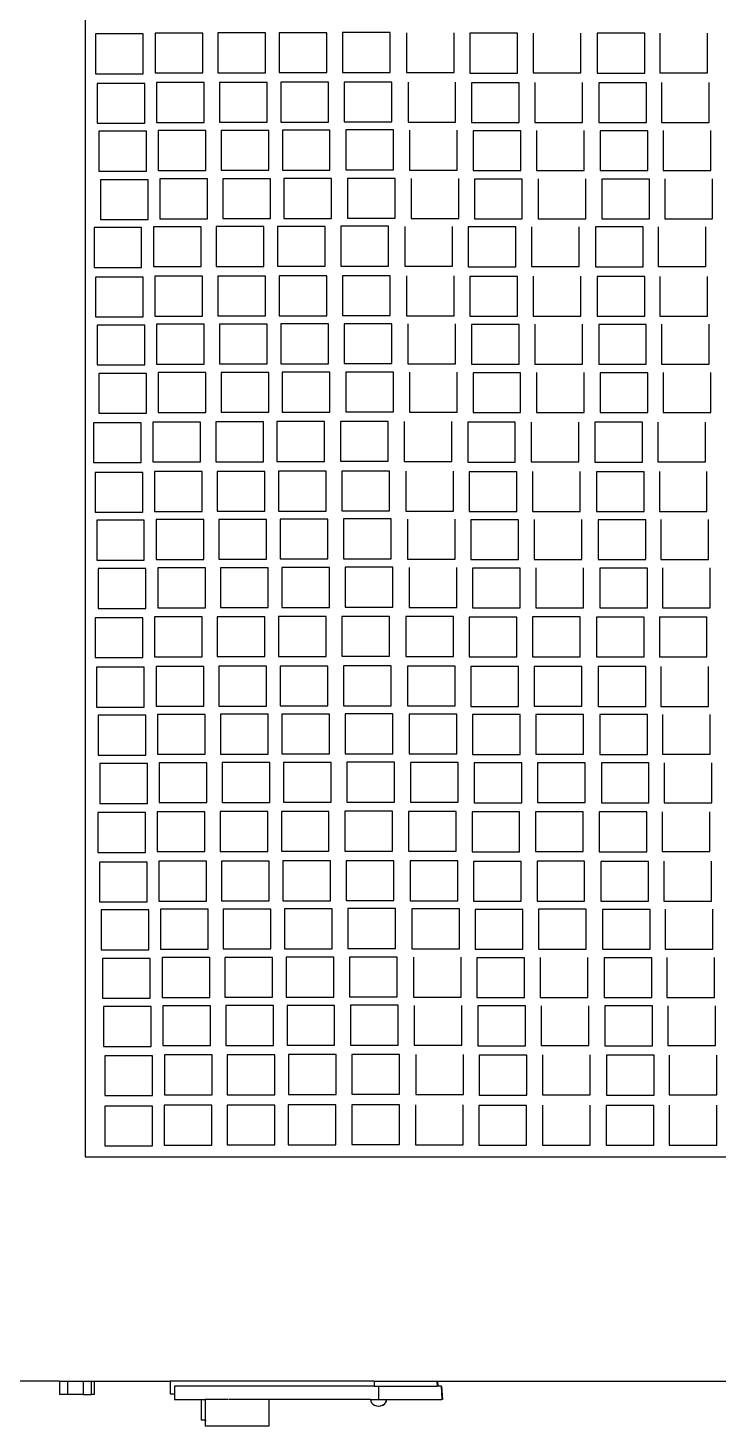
# Model space of a CAD drawing. Header units: inches. Extents: x 0.9 to 36.3, y 0.7 to 23.3.
# Drawn here: x 31.0021 to 31.0927, y 8.4751 to 8.6586 of the extents above; entities that cross this region are included whole.
import ezdxf

# ---------------------------------------------------------------- set-up
doc = ezdxf.new("R2010")
doc.units = ezdxf.units.IN
doc.layers.add('DG set', color=18, linetype='Continuous', lineweight=15)
doc.layers.add('Edges', color=7, linetype='Continuous')
doc.layers.get('DG set').off()

# ---------------------------------------------------------------- blocks, each defined once
blk = doc.blocks.new('Diesel Generator pl')
at = {"layer": 'Edges'}
for p, q in [((5.16378, 1.89511), (5.16378, 0.53221)), ((5.20428, 1.18364), (5.20428, 1.16054)), ((5.23188, 1.18364), (5.20428, 1.18364)), ((5.23188, 1.16054), (5.23188, 1.18364)), ((5.26828, 1.18372), (5.24068, 1.18372)), ((5.24068, 1.18372), (5.24068, 1.16062)), ((5.26828, 1.16062), (5.26828, 1.18372)), ((5.30378, 1.18385), (5.27618, 1.18385)), ((5.27618, 1.18385), (5.27618, 1.16075)), ((5.30378, 1.16075), (5.30378, 1.18385)), ((5.31291, 1.18396), (5.31291, 1.16086)), ((5.34051, 1.18396), (5.31291, 1.18396)), ((5.34051, 1.16086), (5.34051, 1.18396)), ((5.34992, 1.18384), (5.34992, 1.16074)), ((5.37752, 1.16074), (5.37752, 1.18384)), ((5.41425, 1.18353), (5.38665, 1.18353)), ((5.38665, 1.18353), (5.38665, 1.16043)), ((5.41425, 1.16043), (5.41425, 1.18353)), ((5.42339, 1.18364), (5.42339, 1.16054)), ((5.45099, 1.16054), (5.45099, 1.18364)), ((5.4604, 1.18353), (5.4604, 1.16043)), ((5.488, 1.18353), (5.4604, 1.18353)), ((5.488, 1.16043), (5.488, 1.18353)), ((5.4968, 1.1836), (5.4968, 1.1605)), ((5.5244, 1.1605), (5.5244, 1.1836)), ((5.16986, 1.18319), (5.16986, 1.16009)), ((5.19746, 1.18319), (5.16986, 1.18319)), ((5.19746, 1.16009), (5.19746, 1.18319)), ((5.16986, 1.16009), (5.19746, 1.16009)), ((5.20428, 1.16054), (5.23188, 1.16054)), ((5.24068, 1.16062), (5.26828, 1.16062)), ((5.27618, 1.16075), (5.30378, 1.16075)), ((5.31291, 1.16086), (5.34051, 1.16086)), ((5.34992, 1.16074), (5.37752, 1.16074)), ((5.38665, 1.16043), (5.41425, 1.16043)), ((5.42339, 1.16054), (5.45099, 1.16054)), ((5.4604, 1.16043), (5.488, 1.16043)), ((5.4968, 1.1605), (5.5244, 1.1605)), ((5.17078, 1.15446), (5.17078, 1.13136)), ((5.19838, 1.15446), (5.17078, 1.15446)), ((5.19838, 1.13136), (5.19838, 1.15446)), ((5.2328, 1.15492), (5.2052, 1.15492)), ((5.2052, 1.15492), (5.2052, 1.13182)), ((5.2328, 1.13182), (5.2328, 1.15492)), ((5.2692, 1.155), (5.2416, 1.155)), ((5.2416, 1.155), (5.2416, 1.1319)), ((5.2692, 1.1319), (5.2692, 1.155)), ((5.27709, 1.15512), (5.27709, 1.13202)), ((5.30469, 1.15512), (5.27709, 1.15512)), ((5.30469, 1.13202), (5.30469, 1.15512)), ((5.34143, 1.15524), (5.31383, 1.15524)), ((5.31383, 1.15524), (5.31383, 1.13214)), ((5.34143, 1.13214), (5.34143, 1.15524)), ((5.35084, 1.15512), (5.35084, 1.13202)), ((5.37844, 1.13202), (5.37844, 1.15512)), ((5.41517, 1.15481), (5.38757, 1.15481)), ((5.38757, 1.15481), (5.38757, 1.13171)), ((5.41517, 1.13171), (5.41517, 1.15481)), ((5.42431, 1.15492), (5.42431, 1.13182)), ((5.45191, 1.13182), (5.45191, 1.15492)), ((5.48892, 1.1548), (5.46132, 1.1548)), ((5.46132, 1.1548), (5.46132, 1.1317)), ((5.48892, 1.1317), (5.48892, 1.1548)), ((5.49772, 1.15488), (5.49772, 1.13178)), ((5.52532, 1.13178), (5.52532, 1.15488)), ((5.17078, 1.13136), (5.19838, 1.13136)), ((5.17172, 1.12667), (5.17172, 1.10357)), ((5.19932, 1.12667), (5.17172, 1.12667)), ((5.19932, 1.10357), (5.19932, 1.12667)), ((5.2052, 1.13182), (5.2328, 1.13182)), ((5.23373, 1.12713), (5.20613, 1.12713)), ((5.20613, 1.12713), (5.20613, 1.10403)), ((5.23373, 1.10403), (5.23373, 1.12713)), ((5.2416, 1.1319), (5.2692, 1.1319)), ((5.24254, 1.1272), (5.24254, 1.1041)), ((5.27014, 1.1272), (5.24254, 1.1272)), ((5.27014, 1.1041), (5.27014, 1.1272)), ((5.27709, 1.13202), (5.30469, 1.13202)), ((5.30563, 1.12733), (5.27803, 1.12733)), ((5.27803, 1.12733), (5.27803, 1.10423)), ((5.30563, 1.10423), (5.30563, 1.12733)), ((5.31383, 1.13214), (5.34143, 1.13214)), ((5.34237, 1.12744), (5.31477, 1.12744)), ((5.31477, 1.12744), (5.31477, 1.10434)), ((5.34237, 1.10434), (5.34237, 1.12744)), ((5.35084, 1.13202), (5.37844, 1.13202)), ((5.35177, 1.12732), (5.35177, 1.10422)), ((5.37937, 1.10422), (5.37937, 1.12732)), ((5.38757, 1.13171), (5.41517, 1.13171)), ((5.41611, 1.12702), (5.38851, 1.12702)), ((5.38851, 1.12702), (5.38851, 1.10392)), ((5.41611, 1.10392), (5.41611, 1.12702)), ((5.42431, 1.13182), (5.45191, 1.13182)), ((5.42524, 1.12713), (5.42524, 1.10403)), ((5.45284, 1.10403), (5.45284, 1.12713)), ((5.46132, 1.1317), (5.48892, 1.1317)), ((5.48985, 1.12701), (5.46225, 1.12701)), ((5.46225, 1.12701), (5.46225, 1.10391)), ((5.48985, 1.10391), (5.48985, 1.12701)), ((5.49772, 1.13178), (5.52532, 1.13178)), ((5.49865, 1.12709), (5.49865, 1.10399)), ((5.52625, 1.10399), (5.52625, 1.12709)), ((5.17172, 1.10357), (5.19932, 1.10357)), ((5.20613, 1.10403), (5.23373, 1.10403)), ((5.24254, 1.1041), (5.27014, 1.1041)), ((5.27803, 1.10423), (5.30563, 1.10423)), ((5.31477, 1.10434), (5.34237, 1.10434)), ((5.35177, 1.10422), (5.37937, 1.10422)), ((5.38851, 1.10392), (5.41611, 1.10392)), ((5.42524, 1.10403), (5.45284, 1.10403)), ((5.46225, 1.10391), (5.48985, 1.10391)), ((5.49865, 1.10399), (5.52625, 1.10399)), ((5.20026, 1.09863), (5.17266, 1.09863)), ((5.17266, 1.09863), (5.17266, 1.07553)), ((5.20026, 1.07553), (5.20026, 1.09863)), ((5.20708, 1.09908), (5.20708, 1.07598)), ((5.23468, 1.09908), (5.20708, 1.09908)), ((5.23468, 1.07598), (5.23468, 1.09908)), ((5.24348, 1.09916), (5.24348, 1.07606)), ((5.27108, 1.09916), (5.24348, 1.09916)), ((5.27108, 1.07606), (5.27108, 1.09916)), ((5.30657, 1.09929), (5.27897, 1.09929)), ((5.27897, 1.09929), (5.27897, 1.07619)), ((5.30657, 1.07619), (5.30657, 1.09929)), ((5.31571, 1.0994), (5.31571, 1.0763)), ((5.34331, 1.0994), (5.31571, 1.0994)), ((5.34331, 1.0763), (5.34331, 1.0994)), ((5.35272, 1.09928), (5.35272, 1.07618)), ((5.38032, 1.07618), (5.38032, 1.09928)), ((5.38945, 1.09897), (5.38945, 1.07587)), ((5.41705, 1.09897), (5.38945, 1.09897)), ((5.41705, 1.07587), (5.41705, 1.09897)), ((5.42619, 1.09908), (5.42619, 1.07598)), ((5.45379, 1.07598), (5.45379, 1.09908)), ((5.4632, 1.09897), (5.4632, 1.07587)), ((5.4908, 1.09897), (5.4632, 1.09897)), ((5.4908, 1.07587), (5.4908, 1.09897)), ((5.4996, 1.09904), (5.4996, 1.07594)), ((5.5272, 1.07594), (5.5272, 1.09904)), ((5.16892, 1.07092), (5.16892, 1.04782)), ((5.19652, 1.07092), (5.16892, 1.07092)), ((5.17266, 1.07553), (5.20026, 1.07553)), ((5.19652, 1.04782), (5.19652, 1.07092)), ((5.20333, 1.07138), (5.20333, 1.04828)), ((5.23093, 1.07138), (5.20333, 1.07138)), ((5.20708, 1.07598), (5.23468, 1.07598)), ((5.23093, 1.04828), (5.23093, 1.07138)), ((5.26734, 1.07145), (5.23974, 1.07145)), ((5.23974, 1.07145), (5.23974, 1.04835)), ((5.24348, 1.07606), (5.27108, 1.07606)), ((5.26734, 1.04835), (5.26734, 1.07145)), ((5.30283, 1.07158), (5.27523, 1.07158)), ((5.27523, 1.07158), (5.27523, 1.04848)), ((5.27897, 1.07619), (5.30657, 1.07619)), ((5.30283, 1.04848), (5.30283, 1.07158)), ((5.31196, 1.07169), (5.31196, 1.04859)), ((5.33956, 1.07169), (5.31196, 1.07169)), ((5.31571, 1.0763), (5.34331, 1.0763)), ((5.33956, 1.04859), (5.33956, 1.07169)), ((5.34897, 1.07157), (5.34897, 1.04847)), ((5.35272, 1.07618), (5.38032, 1.07618)), ((5.37657, 1.04847), (5.37657, 1.07157)), ((5.41331, 1.07127), (5.38571, 1.07127)), ((5.38571, 1.07127), (5.38571, 1.04817)), ((5.38945, 1.07587), (5.41705, 1.07587)), ((5.41331, 1.04817), (5.41331, 1.07127)), ((5.42244, 1.07138), (5.42244, 1.04828)), ((5.42619, 1.07598), (5.45379, 1.07598)), ((5.45004, 1.04828), (5.45004, 1.07138)), ((5.45945, 1.07126), (5.45945, 1.04816)), ((5.48705, 1.07126), (5.45945, 1.07126)), ((5.4632, 1.07587), (5.4908, 1.07587)), ((5.48705, 1.04816), (5.48705, 1.07126)), ((5.49585, 1.07134), (5.49585, 1.04824)), ((5.4996, 1.07594), (5.5272, 1.07594)), ((5.52345, 1.04824), (5.52345, 1.07134)), ((5.16892, 1.04782), (5.19652, 1.04782)), ((5.20333, 1.04828), (5.23093, 1.04828)), ((5.23974, 1.04835), (5.26734, 1.04835)), ((5.27523, 1.04848), (5.30283, 1.04848)), ((5.31196, 1.04859), (5.33956, 1.04859)), ((5.34897, 1.04847), (5.37657, 1.04847)), ((5.38571, 1.04817), (5.41331, 1.04817)), ((5.42244, 1.04828), (5.45004, 1.04828)), ((5.45945, 1.04816), (5.48705, 1.04816)), ((5.49585, 1.04824), (5.52345, 1.04824)), ((5.16983, 1.0422), (5.16983, 1.0191)), ((5.19743, 1.0422), (5.16983, 1.0422)), ((5.19743, 1.0191), (5.19743, 1.0422)), ((5.20425, 1.04265), (5.20425, 1.01955)), ((5.23185, 1.04265), (5.20425, 1.04265)), ((5.23185, 1.01955), (5.23185, 1.04265)), ((5.26825, 1.04273), (5.24065, 1.04273)), ((5.24065, 1.04273), (5.24065, 1.01963)), ((5.26825, 1.01963), (5.26825, 1.04273)), ((5.27615, 1.04286), (5.27615, 1.01976)), ((5.30375, 1.04286), (5.27615, 1.04286)), ((5.30375, 1.01976), (5.30375, 1.04286)), ((5.34048, 1.04297), (5.31288, 1.04297)), ((5.31288, 1.04297), (5.31288, 1.01987)), ((5.34048, 1.01987), (5.34048, 1.04297)), ((5.34989, 1.04285), (5.34989, 1.01975)), ((5.37749, 1.01975), (5.37749, 1.04285)), ((5.38662, 1.04254), (5.38662, 1.01944)), ((5.41422, 1.04254), (5.38662, 1.04254)), ((5.41422, 1.01944), (5.41422, 1.04254)), ((5.42336, 1.04265), (5.42336, 1.01955)), ((5.45096, 1.01955), (5.45096, 1.04265)), ((5.48797, 1.04254), (5.46037, 1.04254)), ((5.46037, 1.04254), (5.46037, 1.01944)), ((5.48797, 1.01944), (5.48797, 1.04254)), ((5.49677, 1.04261), (5.49677, 1.01951)), ((5.52437, 1.01951), (5.52437, 1.04261)), ((5.16983, 1.0191), (5.19743, 1.0191)), ((5.19837, 1.0144), (5.17077, 1.0144)), ((5.17077, 1.0144), (5.17077, 0.9913)), ((5.19837, 0.9913), (5.19837, 1.0144)), ((5.20425, 1.01955), (5.23185, 1.01955)), ((5.23278, 1.01486), (5.20518, 1.01486)), ((5.20518, 1.01486), (5.20518, 0.99176)), ((5.23278, 0.99176), (5.23278, 1.01486)), ((5.24065, 1.01963), (5.26825, 1.01963)), ((5.26919, 1.01494), (5.24159, 1.01494)), ((5.24159, 1.01494), (5.24159, 0.99184)), ((5.26919, 0.99184), (5.26919, 1.01494)), ((5.27615, 1.01976), (5.30375, 1.01976)), ((5.27708, 1.01506), (5.27708, 0.99196)), ((5.30468, 1.01506), (5.27708, 1.01506)), ((5.30468, 0.99196), (5.30468, 1.01506)), ((5.31288, 1.01987), (5.34048, 1.01987)), ((5.31382, 1.01517), (5.31382, 0.99207)), ((5.34142, 1.01517), (5.31382, 1.01517)), ((5.34142, 0.99207), (5.34142, 1.01517)), ((5.34989, 1.01975), (5.37749, 1.01975)), ((5.35083, 1.01506), (5.35083, 0.99196)), ((5.37843, 0.99196), (5.37843, 1.01506)), ((5.38662, 1.01944), (5.41422, 1.01944)), ((5.41516, 1.01475), (5.38756, 1.01475)), ((5.38756, 1.01475), (5.38756, 0.99165)), ((5.41516, 0.99165), (5.41516, 1.01475)), ((5.42336, 1.01955), (5.45096, 1.01955)), ((5.4243, 1.01486), (5.4243, 0.99176)), ((5.4519, 0.99176), (5.4519, 1.01486)), ((5.46037, 1.01944), (5.48797, 1.01944)), ((5.4889, 1.01474), (5.4613, 1.01474)), ((5.4613, 1.01474), (5.4613, 0.99164)), ((5.4889, 0.99164), (5.4889, 1.01474)), ((5.49677, 1.01951), (5.52437, 1.01951)), ((5.49771, 1.01482), (5.49771, 0.99172)), ((5.52531, 0.99172), (5.52531, 1.01482)), ((5.17077, 0.9913), (5.19837, 0.9913)), ((5.20518, 0.99176), (5.23278, 0.99176)), ((5.24159, 0.99184), (5.26919, 0.99184)), ((5.27708, 0.99196), (5.30468, 0.99196)), ((5.31382, 0.99207), (5.34142, 0.99207)), ((5.35083, 0.99196), (5.37843, 0.99196)), ((5.38756, 0.99165), (5.41516, 0.99165)), ((5.4243, 0.99176), (5.4519, 0.99176)), ((5.4613, 0.99164), (5.4889, 0.99164)), ((5.49771, 0.99172), (5.52531, 0.99172)), ((5.17171, 0.98636), (5.17171, 0.96326)), ((5.19931, 0.98636), (5.17171, 0.98636)), ((5.19931, 0.96326), (5.19931, 0.98636)), ((5.23373, 0.98682), (5.20613, 0.98682)), ((5.20613, 0.98682), (5.20613, 0.96372)), ((5.23373, 0.96372), (5.23373, 0.98682)), ((5.27013, 0.98689), (5.24253, 0.98689)), ((5.24253, 0.98689), (5.24253, 0.96379)), ((5.27013, 0.96379), (5.27013, 0.98689)), ((5.27802, 0.98702), (5.27802, 0.96392)), ((5.30562, 0.98702), (5.27802, 0.98702)), ((5.30562, 0.96392), (5.30562, 0.98702)), ((5.34236, 0.98713), (5.31476, 0.98713)), ((5.31476, 0.98713), (5.31476, 0.96403)), ((5.34236, 0.96403), (5.34236, 0.98713)), ((5.35177, 0.98701), (5.35177, 0.96391)), ((5.37937, 0.96391), (5.37937, 0.98701)), ((5.4161, 0.98671), (5.3885, 0.98671)), ((5.3885, 0.98671), (5.3885, 0.96361)), ((5.4161, 0.96361), (5.4161, 0.98671)), ((5.42524, 0.98682), (5.42524, 0.96372)), ((5.45284, 0.96372), (5.45284, 0.98682)), ((5.46225, 0.9867), (5.46225, 0.9636)), ((5.48985, 0.9867), (5.46225, 0.9867)), ((5.48985, 0.9636), (5.48985, 0.9867)), ((5.49865, 0.98678), (5.49865, 0.96368)), ((5.52625, 0.96368), (5.52625, 0.98678)), ((5.19621, 0.95772), (5.16861, 0.95772)), ((5.16861, 0.95772), (5.16861, 0.93462)), ((5.17171, 0.96326), (5.19931, 0.96326)), ((5.19621, 0.93462), (5.19621, 0.95772)), ((5.23062, 0.95817), (5.20302, 0.95817)), ((5.20302, 0.95817), (5.20302, 0.93507)), ((5.20613, 0.96372), (5.23373, 0.96372)), ((5.23062, 0.93507), (5.23062, 0.95817)), ((5.23942, 0.95825), (5.23942, 0.93515)), ((5.26702, 0.95825), (5.23942, 0.95825)), ((5.24253, 0.96379), (5.27013, 0.96379)), ((5.26702, 0.93515), (5.26702, 0.95825)), ((5.30252, 0.95838), (5.27492, 0.95838)), ((5.27492, 0.95838), (5.27492, 0.93528)), ((5.27802, 0.96392), (5.30562, 0.96392)), ((5.30252, 0.93528), (5.30252, 0.95838)), ((5.31165, 0.95849), (5.31165, 0.93539)), ((5.33925, 0.95849), (5.31165, 0.95849)), ((5.31476, 0.96403), (5.34236, 0.96403)), ((5.33925, 0.93539), (5.33925, 0.95849)), ((5.34866, 0.95837), (5.34866, 0.93527)), ((5.35177, 0.96391), (5.37937, 0.96391)), ((5.37626, 0.93527), (5.37626, 0.95837)), ((5.413, 0.95806), (5.3854, 0.95806)), ((5.3854, 0.95806), (5.3854, 0.93496)), ((5.3885, 0.96361), (5.4161, 0.96361)), ((5.413, 0.93496), (5.413, 0.95806)), ((5.42213, 0.95817), (5.42213, 0.93507)), ((5.42524, 0.96372), (5.45284, 0.96372)), ((5.44973, 0.93507), (5.44973, 0.95817)), ((5.48674, 0.95806), (5.45914, 0.95806)), ((5.45914, 0.95806), (5.45914, 0.93496)), ((5.46225, 0.9636), (5.48985, 0.9636)), ((5.48674, 0.93496), (5.48674, 0.95806)), ((5.49554, 0.95813), (5.49554, 0.93503)), ((5.49865, 0.96368), (5.52625, 0.96368)), ((5.52314, 0.93503), (5.52314, 0.95813)), ((5.16861, 0.93462), (5.19621, 0.93462)), ((5.20302, 0.93507), (5.23062, 0.93507)), ((5.23942, 0.93515), (5.26702, 0.93515)), ((5.27492, 0.93528), (5.30252, 0.93528)), ((5.31165, 0.93539), (5.33925, 0.93539)), ((5.34866, 0.93527), (5.37626, 0.93527)), ((5.3854, 0.93496), (5.413, 0.93496)), ((5.42213, 0.93507), (5.44973, 0.93507)), ((5.45914, 0.93496), (5.48674, 0.93496)), ((5.49554, 0.93503), (5.52314, 0.93503)), ((5.19712, 0.92899), (5.16952, 0.92899)), ((5.16952, 0.92899), (5.16952, 0.90589)), ((5.19712, 0.90589), (5.19712, 0.92899)), ((5.23154, 0.92945), (5.20394, 0.92945)), ((5.20394, 0.92945), (5.20394, 0.90635)), ((5.23154, 0.90635), (5.23154, 0.92945)), ((5.26794, 0.92953), (5.24034, 0.92953)), ((5.24034, 0.92953), (5.24034, 0.90643)), ((5.26794, 0.90643), (5.26794, 0.92953)), ((5.30343, 0.92965), (5.27583, 0.92965)), ((5.27583, 0.92965), (5.27583, 0.90655)), ((5.30343, 0.90655), (5.30343, 0.92965)), ((5.31257, 0.92976), (5.31257, 0.90666)), ((5.34017, 0.92976), (5.31257, 0.92976)), ((5.34017, 0.90666), (5.34017, 0.92976)), ((5.34958, 0.92965), (5.34958, 0.90655)), ((5.37718, 0.90655), (5.37718, 0.92965)), ((5.41391, 0.92934), (5.38631, 0.92934)), ((5.38631, 0.92934), (5.38631, 0.90624)), ((5.41391, 0.90624), (5.41391, 0.92934)), ((5.42305, 0.92945), (5.42305, 0.90635)), ((5.45065, 0.90635), (5.45065, 0.92945)), ((5.46006, 0.92933), (5.46006, 0.90623)), ((5.48766, 0.92933), (5.46006, 0.92933)), ((5.48766, 0.90623), (5.48766, 0.92933)), ((5.49646, 0.92941), (5.49646, 0.90631)), ((5.52406, 0.90631), (5.52406, 0.92941)), ((5.16952, 0.90589), (5.19712, 0.90589)), ((5.19806, 0.9012), (5.17046, 0.9012)), ((5.17046, 0.9012), (5.17046, 0.8781)), ((5.19806, 0.8781), (5.19806, 0.9012)), ((5.20394, 0.90635), (5.23154, 0.90635)), ((5.23247, 0.90166), (5.20487, 0.90166)), ((5.20487, 0.90166), (5.20487, 0.87856)), ((5.23247, 0.87856), (5.23247, 0.90166)), ((5.24034, 0.90643), (5.26794, 0.90643)), ((5.26888, 0.90173), (5.24128, 0.90173)), ((5.24128, 0.90173), (5.24128, 0.87863)), ((5.26888, 0.87863), (5.26888, 0.90173)), ((5.27583, 0.90655), (5.30343, 0.90655)), ((5.30437, 0.90186), (5.27677, 0.90186)), ((5.27677, 0.90186), (5.27677, 0.87876)), ((5.30437, 0.87876), (5.30437, 0.90186)), ((5.31257, 0.90666), (5.34017, 0.90666)), ((5.34111, 0.90197), (5.31351, 0.90197)), ((5.31351, 0.90197), (5.31351, 0.87887)), ((5.34111, 0.87887), (5.34111, 0.90197)), ((5.34958, 0.90655), (5.37718, 0.90655)), ((5.35051, 0.90185), (5.35051, 0.87875)), ((5.37811, 0.87875), (5.37811, 0.90185)), ((5.38631, 0.90624), (5.41391, 0.90624)), ((5.38725, 0.90155), (5.38725, 0.87845)), ((5.41485, 0.90155), (5.38725, 0.90155)), ((5.41485, 0.87845), (5.41485, 0.90155)), ((5.42305, 0.90635), (5.45065, 0.90635)), ((5.42398, 0.90166), (5.42398, 0.87856)), ((5.45158, 0.87856), (5.45158, 0.90166)), ((5.46006, 0.90623), (5.48766, 0.90623)), ((5.48859, 0.90154), (5.46099, 0.90154)), ((5.46099, 0.90154), (5.46099, 0.87844)), ((5.48859, 0.87844), (5.48859, 0.90154)), ((5.49646, 0.90631), (5.52406, 0.90631)), ((5.4974, 0.90162), (5.4974, 0.87852)), ((5.525, 0.87852), (5.525, 0.90162)), ((5.17046, 0.8781), (5.19806, 0.8781)), ((5.20487, 0.87856), (5.23247, 0.87856)), ((5.24128, 0.87863), (5.26888, 0.87863)), ((5.27677, 0.87876), (5.30437, 0.87876)), ((5.31351, 0.87887), (5.34111, 0.87887)), ((5.35051, 0.87875), (5.37811, 0.87875)), ((5.38725, 0.87845), (5.41485, 0.87845)), ((5.42398, 0.87856), (5.45158, 0.87856)), ((5.46099, 0.87844), (5.48859, 0.87844)), ((5.4974, 0.87852), (5.525, 0.87852)), ((5.199, 0.87316), (5.1714, 0.87316)), ((5.1714, 0.87316), (5.1714, 0.85006)), ((5.199, 0.85006), (5.199, 0.87316)), ((5.20582, 0.87361), (5.20582, 0.85051)), ((5.23342, 0.87361), (5.20582, 0.87361)), ((5.23342, 0.85051), (5.23342, 0.87361)), ((5.26982, 0.87369), (5.24222, 0.87369)), ((5.24222, 0.87369), (5.24222, 0.85059)), ((5.26982, 0.85059), (5.26982, 0.87369)), ((5.27771, 0.87382), (5.27771, 0.85072)), ((5.30531, 0.87382), (5.27771, 0.87382)), ((5.30531, 0.85072), (5.30531, 0.87382)), ((5.34205, 0.87393), (5.31445, 0.87393)), ((5.31445, 0.87393), (5.31445, 0.85083)), ((5.34205, 0.85083), (5.34205, 0.87393)), ((5.35146, 0.87381), (5.35146, 0.85071)), ((5.37906, 0.85071), (5.37906, 0.87381)), ((5.41579, 0.8735), (5.38819, 0.8735)), ((5.38819, 0.8735), (5.38819, 0.8504)), ((5.41579, 0.8504), (5.41579, 0.8735)), ((5.42493, 0.87361), (5.42493, 0.85051)), ((5.45253, 0.85051), (5.45253, 0.87361)), ((5.48954, 0.8735), (5.46194, 0.8735)), ((5.46194, 0.8735), (5.46194, 0.8504)), ((5.48954, 0.8504), (5.48954, 0.8735)), ((5.49834, 0.87357), (5.49834, 0.85047)), ((5.52594, 0.85047), (5.52594, 0.87357)), ((5.19712, 0.84475), (5.16952, 0.84475)), ((5.16952, 0.84475), (5.16952, 0.82165)), ((5.1714, 0.85006), (5.199, 0.85006)), ((5.19712, 0.82165), (5.19712, 0.84475)), ((5.23153, 0.8452), (5.20393, 0.8452)), ((5.20393, 0.8452), (5.20393, 0.8221)), ((5.20582, 0.85051), (5.23342, 0.85051)), ((5.23153, 0.8221), (5.23153, 0.8452)), ((5.24034, 0.84528), (5.24034, 0.82218)), ((5.26794, 0.84528), (5.24034, 0.84528)), ((5.24222, 0.85059), (5.26982, 0.85059)), ((5.26794, 0.82218), (5.26794, 0.84528)), ((5.30343, 0.84541), (5.27583, 0.84541)), ((5.27583, 0.84541), (5.27583, 0.82231)), ((5.27771, 0.85072), (5.30531, 0.85072)), ((5.30343, 0.82231), (5.30343, 0.84541)), ((5.31257, 0.84552), (5.31257, 0.82242)), ((5.34017, 0.84552), (5.31257, 0.84552)), ((5.31445, 0.85083), (5.34205, 0.85083)), ((5.34017, 0.82242), (5.34017, 0.84552)), ((5.37718, 0.8454), (5.34958, 0.8454)), ((5.34958, 0.8454), (5.34958, 0.8223)), ((5.35146, 0.85071), (5.37906, 0.85071)), ((5.37718, 0.8223), (5.37718, 0.8454)), ((5.38631, 0.84509), (5.38631, 0.82199)), ((5.41391, 0.84509), (5.38631, 0.84509)), ((5.38819, 0.8504), (5.41579, 0.8504)), ((5.41391, 0.82199), (5.41391, 0.84509)), ((5.42304, 0.8452), (5.42304, 0.8221)), ((5.45064, 0.8452), (5.42304, 0.8452)), ((5.42493, 0.85051), (5.45253, 0.85051)), ((5.45064, 0.8221), (5.45064, 0.8452)), ((5.48765, 0.84509), (5.46005, 0.84509)), ((5.46005, 0.84509), (5.46005, 0.82199)), ((5.46194, 0.8504), (5.48954, 0.8504)), ((5.48765, 0.82199), (5.48765, 0.84509)), ((5.49646, 0.84516), (5.49646, 0.82206)), ((5.49646, 0.84516), (5.52406, 0.84516)), ((5.49834, 0.85047), (5.52594, 0.85047)), ((5.52406, 0.82206), (5.52406, 0.84516)), ((5.16952, 0.82165), (5.19712, 0.82165)), ((5.20393, 0.8221), (5.23153, 0.8221)), ((5.24034, 0.82218), (5.26794, 0.82218)), ((5.27583, 0.82231), (5.30343, 0.82231)), ((5.31257, 0.82242), (5.34017, 0.82242)), ((5.34958, 0.8223), (5.37718, 0.8223)), ((5.38631, 0.82199), (5.41391, 0.82199)), ((5.42304, 0.8221), (5.45064, 0.8221)), ((5.46005, 0.82199), (5.48765, 0.82199)), ((5.49646, 0.82206), (5.52406, 0.82206)), ((5.19804, 0.81602), (5.17044, 0.81602)), ((5.17044, 0.81602), (5.17044, 0.79292)), ((5.19804, 0.79292), (5.19804, 0.81602)), ((5.23245, 0.81648), (5.20485, 0.81648)), ((5.20485, 0.81648), (5.20485, 0.79338)), ((5.23245, 0.79338), (5.23245, 0.81648)), ((5.24125, 0.81656), (5.24125, 0.79346)), ((5.26885, 0.81656), (5.24125, 0.81656)), ((5.26885, 0.79346), (5.26885, 0.81656)), ((5.30435, 0.81668), (5.27675, 0.81668)), ((5.27675, 0.81668), (5.27675, 0.79358)), ((5.30435, 0.79358), (5.30435, 0.81668)), ((5.34108, 0.81679), (5.31348, 0.81679)), ((5.31348, 0.81679), (5.31348, 0.79369)), ((5.34108, 0.79369), (5.34108, 0.81679)), ((5.37809, 0.81668), (5.35049, 0.81668)), ((5.35049, 0.81668), (5.35049, 0.79358)), ((5.37809, 0.79358), (5.37809, 0.81668)), ((5.38723, 0.81637), (5.38723, 0.79327)), ((5.41483, 0.81637), (5.38723, 0.81637)), ((5.41483, 0.79327), (5.41483, 0.81637)), ((5.45156, 0.81648), (5.42396, 0.81648)), ((5.42396, 0.81648), (5.42396, 0.79338)), ((5.45156, 0.79338), (5.45156, 0.81648)), ((5.48857, 0.81636), (5.46097, 0.81636)), ((5.46097, 0.81636), (5.46097, 0.79326)), ((5.48857, 0.79326), (5.48857, 0.81636)), ((5.49737, 0.81644), (5.49737, 0.79334)), ((5.52497, 0.79334), (5.52497, 0.81644)), ((5.17044, 0.79292), (5.19804, 0.79292)), ((5.19897, 0.78823), (5.17137, 0.78823)), ((5.17137, 0.78823), (5.17137, 0.76513)), ((5.19897, 0.76513), (5.19897, 0.78823)), ((5.20485, 0.79338), (5.23245, 0.79338)), ((5.23339, 0.78869), (5.20579, 0.78869)), ((5.20579, 0.78869), (5.20579, 0.76559)), ((5.23339, 0.76559), (5.23339, 0.78869)), ((5.24125, 0.79346), (5.26885, 0.79346)), ((5.24219, 0.78876), (5.24219, 0.76566)), ((5.26979, 0.78876), (5.24219, 0.78876)), ((5.26979, 0.76566), (5.26979, 0.78876)), ((5.27675, 0.79358), (5.30435, 0.79358)), ((5.30528, 0.78889), (5.27768, 0.78889)), ((5.27768, 0.78889), (5.27768, 0.76579)), ((5.30528, 0.76579), (5.30528, 0.78889)), ((5.31348, 0.79369), (5.34108, 0.79369)), ((5.34202, 0.789), (5.31442, 0.789)), ((5.31442, 0.789), (5.31442, 0.7659)), ((5.34202, 0.7659), (5.34202, 0.789)), ((5.35049, 0.79358), (5.37809, 0.79358)), ((5.37903, 0.78888), (5.35143, 0.78888)), ((5.35143, 0.78888), (5.35143, 0.76578)), ((5.37903, 0.76578), (5.37903, 0.78888)), ((5.38723, 0.79327), (5.41483, 0.79327)), ((5.38816, 0.78858), (5.38816, 0.76548)), ((5.41576, 0.78858), (5.38816, 0.78858)), ((5.41576, 0.76548), (5.41576, 0.78858)), ((5.42396, 0.79338), (5.45156, 0.79338)), ((5.4525, 0.78869), (5.4249, 0.78869)), ((5.4249, 0.78869), (5.4249, 0.76559)), ((5.4525, 0.76559), (5.4525, 0.78869)), ((5.46097, 0.79326), (5.48857, 0.79326)), ((5.46191, 0.78857), (5.46191, 0.76547)), ((5.48951, 0.78857), (5.46191, 0.78857)), ((5.48951, 0.76547), (5.48951, 0.78857)), ((5.49737, 0.79334), (5.52497, 0.79334)), ((5.49831, 0.78865), (5.49831, 0.76555)), ((5.52591, 0.76555), (5.52591, 0.78865)), ((5.17137, 0.76513), (5.19897, 0.76513)), ((5.20579, 0.76559), (5.23339, 0.76559)), ((5.24219, 0.76566), (5.26979, 0.76566)), ((5.27768, 0.76579), (5.30528, 0.76579)), ((5.31442, 0.7659), (5.34202, 0.7659)), ((5.35143, 0.76578), (5.37903, 0.76578)), ((5.38816, 0.76548), (5.41576, 0.76548)), ((5.4249, 0.76559), (5.4525, 0.76559)), ((5.46191, 0.76547), (5.48951, 0.76547)), ((5.49831, 0.76555), (5.52591, 0.76555)), ((5.17231, 0.76019), (5.17231, 0.73709)), ((5.19991, 0.76019), (5.17231, 0.76019)), ((5.19991, 0.73709), (5.19991, 0.76019)), ((5.23433, 0.76064), (5.20673, 0.76064)), ((5.20673, 0.76064), (5.20673, 0.73754)), ((5.23433, 0.73754), (5.23433, 0.76064)), ((5.24313, 0.76072), (5.24313, 0.73762)), ((5.27073, 0.76072), (5.24313, 0.76072)), ((5.27073, 0.73762), (5.27073, 0.76072)), ((5.30623, 0.76085), (5.27863, 0.76085)), ((5.27863, 0.76085), (5.27863, 0.73775)), ((5.30623, 0.73775), (5.30623, 0.76085)), ((5.34296, 0.76096), (5.31536, 0.76096)), ((5.31536, 0.76096), (5.31536, 0.73786)), ((5.34296, 0.73786), (5.34296, 0.76096)), ((5.35237, 0.76084), (5.35237, 0.73774)), ((5.37997, 0.76084), (5.35237, 0.76084)), ((5.37997, 0.73774), (5.37997, 0.76084)), ((5.38911, 0.76053), (5.38911, 0.73743)), ((5.41671, 0.76053), (5.38911, 0.76053)), ((5.41671, 0.73743), (5.41671, 0.76053)), ((5.45344, 0.76064), (5.42584, 0.76064)), ((5.42584, 0.76064), (5.42584, 0.73754)), ((5.45344, 0.73754), (5.45344, 0.76064)), ((5.46285, 0.76053), (5.46285, 0.73743)), ((5.49045, 0.76053), (5.46285, 0.76053)), ((5.49045, 0.73743), (5.49045, 0.76053)), ((5.49925, 0.7606), (5.49925, 0.7375)), ((5.52685, 0.7375), (5.52685, 0.7606)), ((5.20673, 0.73754), (5.23433, 0.73754)), ((5.24313, 0.73762), (5.27073, 0.73762)), ((5.27863, 0.73775), (5.30623, 0.73775)), ((5.31536, 0.73786), (5.34296, 0.73786)), ((5.35237, 0.73774), (5.37997, 0.73774)), ((5.42584, 0.73754), (5.45344, 0.73754)), ((5.49925, 0.7375), (5.52685, 0.7375)), ((5.19873, 0.73181), (5.17113, 0.73181)), ((5.17113, 0.73181), (5.17113, 0.70871)), ((5.17231, 0.73709), (5.19991, 0.73709)), ((5.19873, 0.70871), (5.19873, 0.73181)), ((5.23315, 0.73227), (5.20555, 0.73227)), ((5.20555, 0.73227), (5.20555, 0.70917)), ((5.23315, 0.70917), (5.23315, 0.73227)), ((5.24195, 0.73234), (5.24195, 0.70924)), ((5.26955, 0.73234), (5.24195, 0.73234)), ((5.26955, 0.70924), (5.26955, 0.73234)), ((5.27745, 0.73247), (5.27745, 0.70937)), ((5.30505, 0.73247), (5.27745, 0.73247)), ((5.30505, 0.70937), (5.30505, 0.73247)), ((5.34178, 0.73258), (5.31418, 0.73258)), ((5.31418, 0.73258), (5.31418, 0.70948)), ((5.34178, 0.70948), (5.34178, 0.73258)), ((5.37879, 0.73247), (5.35119, 0.73247)), ((5.35119, 0.73247), (5.35119, 0.70937)), ((5.37879, 0.70937), (5.37879, 0.73247)), ((5.38792, 0.73216), (5.38792, 0.70906)), ((5.41552, 0.73216), (5.38792, 0.73216)), ((5.38911, 0.73743), (5.41671, 0.73743)), ((5.41552, 0.70906), (5.41552, 0.73216)), ((5.45226, 0.73227), (5.42466, 0.73227)), ((5.42466, 0.73227), (5.42466, 0.70917)), ((5.45226, 0.70917), (5.45226, 0.73227)), ((5.48927, 0.73215), (5.46167, 0.73215)), ((5.46167, 0.73215), (5.46167, 0.70905)), ((5.46285, 0.73743), (5.49045, 0.73743)), ((5.48927, 0.70905), (5.48927, 0.73215)), ((5.49807, 0.73223), (5.49807, 0.70913)), ((5.52567, 0.70913), (5.52567, 0.73223)), ((5.17113, 0.70871), (5.19873, 0.70871)), ((5.20555, 0.70917), (5.23315, 0.70917)), ((5.24195, 0.70924), (5.26955, 0.70924)), ((5.27745, 0.70937), (5.30505, 0.70937)), ((5.31418, 0.70948), (5.34178, 0.70948)), ((5.35119, 0.70937), (5.37879, 0.70937)), ((5.38792, 0.70906), (5.41552, 0.70906)), ((5.42466, 0.70917), (5.45226, 0.70917)), ((5.46167, 0.70905), (5.48927, 0.70905)), ((5.49807, 0.70913), (5.52567, 0.70913)), ((5.19965, 0.70309), (5.17205, 0.70309)), ((5.17205, 0.70309), (5.17205, 0.67999)), ((5.19965, 0.67999), (5.19965, 0.70309)), ((5.23407, 0.70355), (5.20647, 0.70355)), ((5.20647, 0.70355), (5.20647, 0.68045)), ((5.23407, 0.68045), (5.23407, 0.70355)), ((5.27047, 0.70362), (5.24287, 0.70362)), ((5.24287, 0.70362), (5.24287, 0.68052)), ((5.27047, 0.68052), (5.27047, 0.70362)), ((5.30596, 0.70375), (5.27836, 0.70375)), ((5.27836, 0.70375), (5.27836, 0.68065)), ((5.30596, 0.68065), (5.30596, 0.70375)), ((5.3427, 0.70386), (5.3151, 0.70386)), ((5.3151, 0.70386), (5.3151, 0.68076)), ((5.3427, 0.68076), (5.3427, 0.70386)), ((5.37971, 0.70374), (5.35211, 0.70374)), ((5.35211, 0.70374), (5.35211, 0.68064)), ((5.37971, 0.68064), (5.37971, 0.70374)), ((5.41644, 0.70344), (5.38884, 0.70344)), ((5.38884, 0.70344), (5.38884, 0.68034)), ((5.41644, 0.68034), (5.41644, 0.70344)), ((5.45318, 0.70355), (5.42558, 0.70355)), ((5.42558, 0.70355), (5.42558, 0.68045)), ((5.45318, 0.68045), (5.45318, 0.70355)), ((5.46259, 0.70343), (5.46259, 0.68033)), ((5.49019, 0.70343), (5.46259, 0.70343)), ((5.49019, 0.68033), (5.49019, 0.70343)), ((5.49899, 0.70351), (5.49899, 0.68041)), ((5.52659, 0.68041), (5.52659, 0.70351)), ((5.17205, 0.67999), (5.19965, 0.67999)), ((5.17299, 0.6753), (5.17299, 0.6522)), ((5.20059, 0.6753), (5.17299, 0.6753)), ((5.20059, 0.6522), (5.20059, 0.6753)), ((5.20647, 0.68045), (5.23407, 0.68045)), ((5.2074, 0.67575), (5.2074, 0.65265)), ((5.235, 0.67575), (5.2074, 0.67575)), ((5.235, 0.65265), (5.235, 0.67575)), ((5.24287, 0.68052), (5.27047, 0.68052)), ((5.27141, 0.67583), (5.24381, 0.67583)), ((5.24381, 0.67583), (5.24381, 0.65273)), ((5.27141, 0.65273), (5.27141, 0.67583)), ((5.27836, 0.68065), (5.30596, 0.68065)), ((5.3069, 0.67596), (5.2793, 0.67596)), ((5.2793, 0.67596), (5.2793, 0.65286)), ((5.3069, 0.65286), (5.3069, 0.67596)), ((5.3151, 0.68076), (5.3427, 0.68076)), ((5.34364, 0.67607), (5.31604, 0.67607)), ((5.31604, 0.67607), (5.31604, 0.65297)), ((5.34364, 0.65297), (5.34364, 0.67607)), ((5.35211, 0.68064), (5.37971, 0.68064)), ((5.35304, 0.67595), (5.35304, 0.65285)), ((5.38064, 0.67595), (5.35304, 0.67595)), ((5.38064, 0.65285), (5.38064, 0.67595)), ((5.38884, 0.68034), (5.41644, 0.68034)), ((5.41738, 0.67564), (5.38978, 0.67564)), ((5.38978, 0.67564), (5.38978, 0.65254)), ((5.41738, 0.65254), (5.41738, 0.67564)), ((5.42558, 0.68045), (5.45318, 0.68045)), ((5.45411, 0.67575), (5.42651, 0.67575)), ((5.42651, 0.67575), (5.42651, 0.65265)), ((5.45411, 0.65265), (5.45411, 0.67575)), ((5.46259, 0.68033), (5.49019, 0.68033)), ((5.46352, 0.67564), (5.46352, 0.65254)), ((5.49112, 0.67564), (5.46352, 0.67564)), ((5.49112, 0.65254), (5.49112, 0.67564)), ((5.49899, 0.68041), (5.52659, 0.68041)), ((5.49992, 0.67571), (5.49992, 0.65261)), ((5.52752, 0.65261), (5.52752, 0.67571)), ((5.17299, 0.6522), (5.20059, 0.6522)), ((5.2074, 0.65265), (5.235, 0.65265)), ((5.24381, 0.65273), (5.27141, 0.65273)), ((5.2793, 0.65286), (5.3069, 0.65286)), ((5.31604, 0.65297), (5.34364, 0.65297)), ((5.35304, 0.65285), (5.38064, 0.65285)), ((5.38978, 0.65254), (5.41738, 0.65254)), ((5.42651, 0.65265), (5.45411, 0.65265)), ((5.46352, 0.65254), (5.49112, 0.65254)), ((5.49992, 0.65261), (5.52752, 0.65261)), ((5.20153, 0.64725), (5.17393, 0.64725)), ((5.17393, 0.64725), (5.17393, 0.62415)), ((5.20153, 0.62415), (5.20153, 0.64725)), ((5.23595, 0.64771), (5.20835, 0.64771)), ((5.20835, 0.64771), (5.20835, 0.62461)), ((5.23595, 0.62461), (5.23595, 0.64771)), ((5.24475, 0.64778), (5.24475, 0.62468)), ((5.27235, 0.64778), (5.24475, 0.64778)), ((5.27235, 0.62468), (5.27235, 0.64778)), ((5.30784, 0.64791), (5.28024, 0.64791)), ((5.28024, 0.64791), (5.28024, 0.62481)), ((5.30784, 0.62481), (5.30784, 0.64791)), ((5.34458, 0.64802), (5.31698, 0.64802)), ((5.31698, 0.64802), (5.31698, 0.62492)), ((5.34458, 0.62492), (5.34458, 0.64802)), ((5.35399, 0.64791), (5.35399, 0.62481)), ((5.38159, 0.62481), (5.38159, 0.64791)), ((5.41832, 0.6476), (5.39072, 0.6476)), ((5.39072, 0.6476), (5.39072, 0.6245)), ((5.41832, 0.6245), (5.41832, 0.6476)), ((5.42746, 0.64771), (5.42746, 0.62461)), ((5.45506, 0.62461), (5.45506, 0.64771)), ((5.49207, 0.64759), (5.46447, 0.64759)), ((5.46447, 0.64759), (5.46447, 0.62449)), ((5.49207, 0.62449), (5.49207, 0.64759)), ((5.50087, 0.64767), (5.50087, 0.62457)), ((5.52847, 0.62457), (5.52847, 0.64767)), ((5.17393, 0.62415), (5.20153, 0.62415)), ((5.20835, 0.62461), (5.23595, 0.62461)), ((5.24475, 0.62468), (5.27235, 0.62468)), ((5.28024, 0.62481), (5.30784, 0.62481)), ((5.31698, 0.62492), (5.34458, 0.62492)), ((5.35399, 0.62481), (5.38159, 0.62481)), ((5.39072, 0.6245), (5.41832, 0.6245)), ((5.42746, 0.62461), (5.45506, 0.62461)), ((5.46447, 0.62449), (5.49207, 0.62449)), ((5.50087, 0.62457), (5.52847, 0.62457)), ((5.17443, 0.61934), (5.17443, 0.59624)), ((5.20203, 0.61934), (5.17443, 0.61934)), ((5.20203, 0.59624), (5.20203, 0.61934)), ((5.23644, 0.61979), (5.20884, 0.61979)), ((5.20884, 0.61979), (5.20884, 0.59669)), ((5.23644, 0.59669), (5.23644, 0.61979)), ((5.27284, 0.61987), (5.24524, 0.61987)), ((5.24524, 0.61987), (5.24524, 0.59677)), ((5.27284, 0.59677), (5.27284, 0.61987)), ((5.30834, 0.62), (5.28074, 0.62)), ((5.28074, 0.62), (5.28074, 0.5969)), ((5.30834, 0.5969), (5.30834, 0.62)), ((5.34507, 0.62011), (5.31747, 0.62011)), ((5.31747, 0.62011), (5.31747, 0.59701)), ((5.34507, 0.59701), (5.34507, 0.62011)), ((5.35448, 0.61999), (5.35448, 0.59689)), ((5.38208, 0.59689), (5.38208, 0.61999)), ((5.39122, 0.61968), (5.39122, 0.59658)), ((5.41882, 0.61968), (5.39122, 0.61968)), ((5.41882, 0.59658), (5.41882, 0.61968)), ((5.42795, 0.61979), (5.42795, 0.59669)), ((5.45555, 0.59669), (5.45555, 0.61979)), ((5.49256, 0.61968), (5.46496, 0.61968)), ((5.46496, 0.61968), (5.46496, 0.59658)), ((5.49256, 0.59658), (5.49256, 0.61968)), ((5.50136, 0.61975), (5.50136, 0.59665)), ((5.52896, 0.59665), (5.52896, 0.61975)), ((5.17443, 0.59624), (5.20203, 0.59624)), ((5.20884, 0.59669), (5.23644, 0.59669)), ((5.24524, 0.59677), (5.27284, 0.59677)), ((5.28074, 0.5969), (5.30834, 0.5969)), ((5.31747, 0.59701), (5.34507, 0.59701)), ((5.35448, 0.59689), (5.38208, 0.59689)), ((5.39122, 0.59658), (5.41882, 0.59658)), ((5.42795, 0.59669), (5.45555, 0.59669)), ((5.46496, 0.59658), (5.49256, 0.59658)), ((5.50136, 0.59665), (5.52896, 0.59665)), ((5.20288, 0.59078), (5.17528, 0.59078)), ((5.17528, 0.59078), (5.17528, 0.56768)), ((5.20288, 0.56768), (5.20288, 0.59078)), ((5.2097, 0.59124), (5.2097, 0.56814)), ((5.2373, 0.59124), (5.2097, 0.59124)), ((5.2373, 0.56814), (5.2373, 0.59124)), ((5.2461, 0.59132), (5.2461, 0.56822)), ((5.2737, 0.59132), (5.2461, 0.59132)), ((5.2737, 0.56822), (5.2737, 0.59132)), ((5.30919, 0.59144), (5.28159, 0.59144)), ((5.28159, 0.59144), (5.28159, 0.56834)), ((5.30919, 0.56834), (5.30919, 0.59144)), ((5.34593, 0.59155), (5.31833, 0.59155)), ((5.31833, 0.59155), (5.31833, 0.56845)), ((5.34593, 0.56845), (5.34593, 0.59155)), ((5.35534, 0.59144), (5.35534, 0.56834)), ((5.38294, 0.56834), (5.38294, 0.59144)), ((5.41967, 0.59113), (5.39207, 0.59113)), ((5.39207, 0.59113), (5.39207, 0.56803)), ((5.41967, 0.56803), (5.41967, 0.59113)), ((5.42881, 0.59124), (5.42881, 0.56814)), ((5.45641, 0.56814), (5.45641, 0.59124)), ((5.49342, 0.59112), (5.46582, 0.59112)), ((5.46582, 0.59112), (5.46582, 0.56802)), ((5.49342, 0.56802), (5.49342, 0.59112)), ((5.50222, 0.5912), (5.50222, 0.5681)), ((5.52982, 0.5681), (5.52982, 0.5912)), ((5.17528, 0.56768), (5.20288, 0.56768)), ((5.2097, 0.56814), (5.2373, 0.56814)), ((5.2461, 0.56822), (5.2737, 0.56822)), ((5.28159, 0.56834), (5.30919, 0.56834)), ((5.31833, 0.56845), (5.34593, 0.56845)), ((5.35534, 0.56834), (5.38294, 0.56834)), ((5.39207, 0.56803), (5.41967, 0.56803)), ((5.42881, 0.56814), (5.45641, 0.56814)), ((5.46582, 0.56802), (5.49342, 0.56802)), ((5.50222, 0.5681), (5.52982, 0.5681)), ((5.20277, 0.56165), (5.17517, 0.56165)), ((5.17517, 0.56165), (5.17517, 0.53855)), ((5.20277, 0.53855), (5.20277, 0.56165)), ((5.23719, 0.56211), (5.20959, 0.56211)), ((5.20959, 0.56211), (5.20959, 0.53901)), ((5.23719, 0.53901), (5.23719, 0.56211)), ((5.27359, 0.56218), (5.24599, 0.56218)), ((5.24599, 0.56218), (5.24599, 0.53908)), ((5.27359, 0.53908), (5.27359, 0.56218)), ((5.30909, 0.56231), (5.28149, 0.56231)), ((5.28149, 0.56231), (5.28149, 0.53921)), ((5.30909, 0.53921), (5.30909, 0.56231)), ((5.31822, 0.56242), (5.31822, 0.53932)), ((5.34582, 0.56242), (5.31822, 0.56242)), ((5.34582, 0.53932), (5.34582, 0.56242)), ((5.35523, 0.56231), (5.35523, 0.53921)), ((5.38283, 0.53921), (5.38283, 0.56231)), ((5.39196, 0.562), (5.39196, 0.5389)), ((5.41956, 0.562), (5.39196, 0.562)), ((5.41956, 0.5389), (5.41956, 0.562)), ((5.4287, 0.56211), (5.4287, 0.53901)), ((5.4563, 0.53901), (5.4563, 0.56211)), ((5.46571, 0.56199), (5.46571, 0.53889)), ((5.49331, 0.56199), (5.46571, 0.56199)), ((5.49331, 0.53889), (5.49331, 0.56199)), ((5.50211, 0.56207), (5.50211, 0.53897)), ((5.52971, 0.53897), (5.52971, 0.56207)), ((5.17517, 0.53855), (5.20277, 0.53855)), ((5.20959, 0.53901), (5.23719, 0.53901)), ((5.24599, 0.53908), (5.27359, 0.53908)), ((5.28149, 0.53921), (5.30909, 0.53921)), ((5.31822, 0.53932), (5.34582, 0.53932)), ((5.35523, 0.53921), (5.38283, 0.53921)), ((5.39196, 0.5389), (5.41956, 0.5389)), ((5.4287, 0.53901), (5.4563, 0.53901)), ((5.46571, 0.53889), (5.49331, 0.53889)), ((5.50211, 0.53897), (5.52971, 0.53897)), ((5.16378, 0.53221), (6.04698, 0.53221)), ((5.14889, 0.4022), (4.99984, 0.4022)), ((5.14889, 0.4022), (5.14889, 0.3945)), ((5.14889, 0.4022), (5.15349, 0.4022)), ((5.15349, 0.4022), (5.15349, 0.3945)), ((5.15349, 0.4022), (5.16269, 0.4022)), ((5.16269, 0.4022), (5.16269, 0.3945)), ((5.16269, 0.4022), (5.16729, 0.4022)), ((5.16729, 0.4022), (5.16729, 0.3945)), ((5.16729, 0.4022), (5.16895, 0.4022)), ((5.16895, 0.4022), (5.16895, 0.3945)), ((5.16895, 0.4022), (5.21307, 0.4022)), ((5.21307, 0.4022), (5.21307, 0.39492)), ((5.33118, 0.4022), (5.21307, 0.4022)), ((5.21552, 0.39927), (5.21552, 0.39492)), ((5.33118, 0.39927), (5.21552, 0.39927)), ((5.33118, 0.4022), (5.33118, 0.39927)), ((5.33118, 0.4022), (5.36746, 0.4022)), ((5.33118, 0.39927), (5.33371, 0.39927)), ((5.33371, 0.39927), (5.33371, 0.39157)), ((5.33371, 0.39927), (5.36767, 0.39927)), ((5.36746, 0.4022), (5.36767, 0.39927)), ((5.36746, 0.4022), (5.36794, 0.4022)), ((5.36815, 0.39927), (5.36767, 0.39927)), ((5.36794, 0.4022), (5.36815, 0.39927)), ((5.36794, 0.4022), (6.20171, 0.4022)), ((5.36996, 0.39927), (5.36815, 0.39927)), ((5.36996, 0.39927), (5.37051, 0.39157)), ((5.3702, 0.39927), (5.36996, 0.39927)), ((5.3702, 0.39927), (5.37076, 0.39157)), ((5.15349, 0.3945), (5.14889, 0.3945)), ((5.16269, 0.3945), (5.15349, 0.3945)), ((5.16269, 0.3945), (5.16729, 0.3945)), ((5.16895, 0.3945), (5.16729, 0.3945)), ((5.21307, 0.39492), (5.21552, 0.39492)), ((5.21552, 0.39492), (5.21552, 0.39157)), ((5.21552, 0.39157), (5.23093, 0.39157)), ((5.23093, 0.39157), (5.23093, 0.37952)), ((5.23093, 0.39157), (5.23335, 0.39157)), ((5.23335, 0.39157), (5.23335, 0.37952)), ((5.24688, 0.39157), (5.23335, 0.39157)), ((5.27015, 0.39157), (5.24717, 0.39157)), ((5.27015, 0.39157), (5.27015, 0.37617)), ((5.32903, 0.39157), (5.27015, 0.39157)), ((5.32903, 0.39157), (5.32917, 0.39152)), ((5.32903, 0.39157), (5.32917, 0.39157)), ((5.32917, 0.39157), (5.32917, 0.39152)), ((5.32917, 0.39157), (5.33371, 0.39157)), ((5.32917, 0.39152), (5.32932, 0.39057)), ((5.32932, 0.39057), (5.32978, 0.38965)), ((5.32978, 0.38965), (5.33051, 0.38885)), ((5.33371, 0.39157), (5.33837, 0.39157)), ((5.33702, 0.38885), (5.33775, 0.38965)), ((5.33715, 0.38885), (5.33788, 0.38965)), ((5.33775, 0.38965), (5.33821, 0.39057)), ((5.33788, 0.38965), (5.33834, 0.39057)), ((5.33821, 0.39057), (5.33837, 0.39157)), ((5.33834, 0.39057), (5.3385, 0.39157)), ((5.33837, 0.39157), (5.3385, 0.39157)), ((5.3385, 0.39157), (5.37051, 0.39157)), ((5.37076, 0.39157), (5.37051, 0.39157)), ((5.33051, 0.38885), (5.33147, 0.38824)), ((5.33147, 0.38824), (5.33258, 0.38785)), ((5.33258, 0.38785), (5.33377, 0.38772)), ((5.33383, 0.38773), (5.33377, 0.38772)), ((5.33383, 0.38773), (5.3339, 0.38772)), ((5.3339, 0.38772), (5.33496, 0.38785)), ((5.33509, 0.38785), (5.33496, 0.38785)), ((5.33509, 0.38785), (5.33607, 0.38824)), ((5.33607, 0.38824), (5.33702, 0.38885)), ((5.3362, 0.38824), (5.33607, 0.38824)), ((5.3362, 0.38824), (5.33715, 0.38885)), ((5.23335, 0.37952), (5.23093, 0.37952)), ((5.23335, 0.37952), (5.23335, 0.37617)), ((5.23335, 0.37952), (5.23397, 0.37952)), ((5.27015, 0.37617), (5.23335, 0.37617))]:
    blk.add_line(p, q, dxfattribs=at)

msp = doc.modelspace()

# ---------------------------------------------------------------- block references
at = {"layer": 'DG set', "xscale": 0.2264521623337326, "yscale": 0.2264521623337326, "zscale": 0.2264521623337326}
msp.add_blockref('Diesel Generator pl', (29.84027, 8.38988), dxfattribs=at)

doc.saveas('drawing.dxf')
